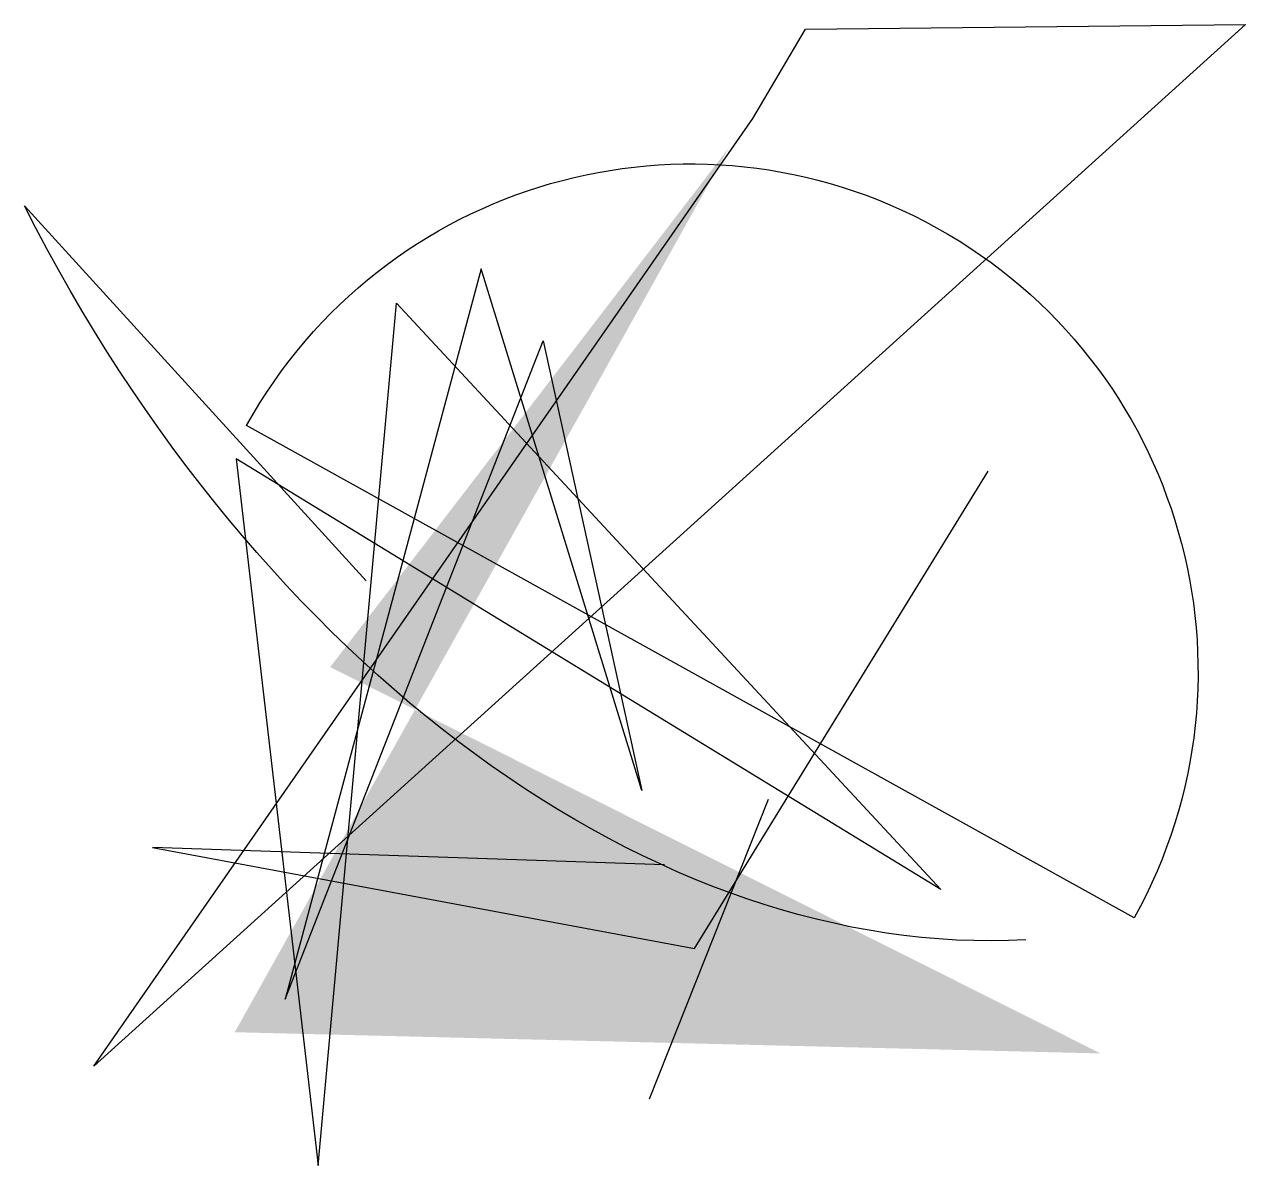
# Model space of a CAD drawing. Header units: centimetres. Extents: x -4829 to 4935, y -4197 to 4926.
import ezdxf

# ---------------------------------------------------------------- set-up
doc = ezdxf.new("R2010")
doc.units = ezdxf.units.CM

msp = doc.modelspace()

# ---------------------------------------------------------------- linework, layer by layer
at = {"extrusion": (0, 0, -1)}
msp.add_lwpolyline([(3052.9, 1719.7, 1), (-4045.1, -2215.7)], format="xyb", close=True, dxfattribs=at)
at = {"extrusion": (-0.9722, -0.370687, -0.99477)}
msp.add_lwpolyline([(3367.3, -3063.8, 0.309798), (-4967.7, 4738.4), (-1193.2, 2588.5, 0)], format="xyb", dxfattribs=at)
msp.add_polyline3d([(287.7, -1792.1, 1892.8), (-3804.6, -1653.9, -4673), (528, -2461.7, -1082.4), (2875.3, 1354, -4630.3)])
for points in [[(-2744.9, -2866.6, -1301.5), (-682.6, 2396.4, 1200.3), (107.3, -1198.4, 1254.5), (-1177.2, 2973, 1438.1)], [(-2479.7, -4196.6, -2567.8), (-1853.8, 2696.4, -902.7), (2499, -1990.5, 237.4), (-3136.3, 1453.8, 131)]]:
    msp.add_3dface(points)
at = {"layer": 'A'}
msp.add_solid([(-2384.6, -211.5), (806, 3943.6), (3775.7, -3300.2), (-3147.8, -3130.6)], dxfattribs=at)
at = {"layer": 'cañería'}
msp.add_line((1118.6, -1270.7, -619.4), (166.7, -3666.5, 4193.9), dxfattribs=at)
msp.add_3dface([(1415.8, 4888.1, -384.7), (4934.9, 4925.7, -2573.2), (-4273.5, -3401, 3419), (995.5, 4174.6, 4721.7)], dxfattribs=at)

doc.saveas('drawing.dxf')
